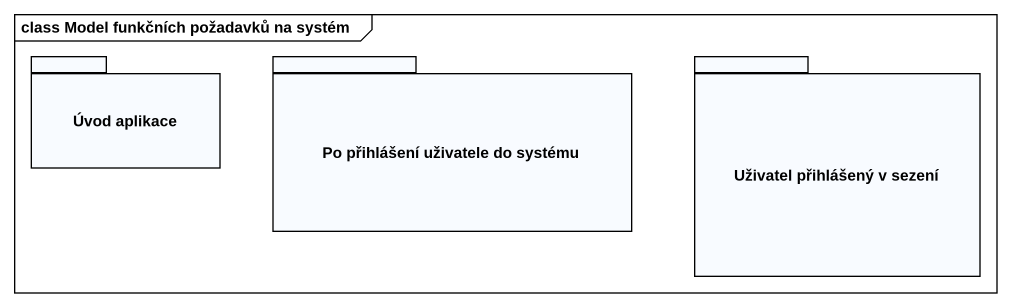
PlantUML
@startuml
mainframe class Model funkčních požadavků na systém
package "Úvod aplikace" as Úvod_aplikace {
}
package "Po přihlášení uživatele do systému" as Po_přihlášení_uživatele_do {
}
package "Uživatel přihlášený v sezení" as Uživatel_přihlášený_v_sezení {
}
@enduml
